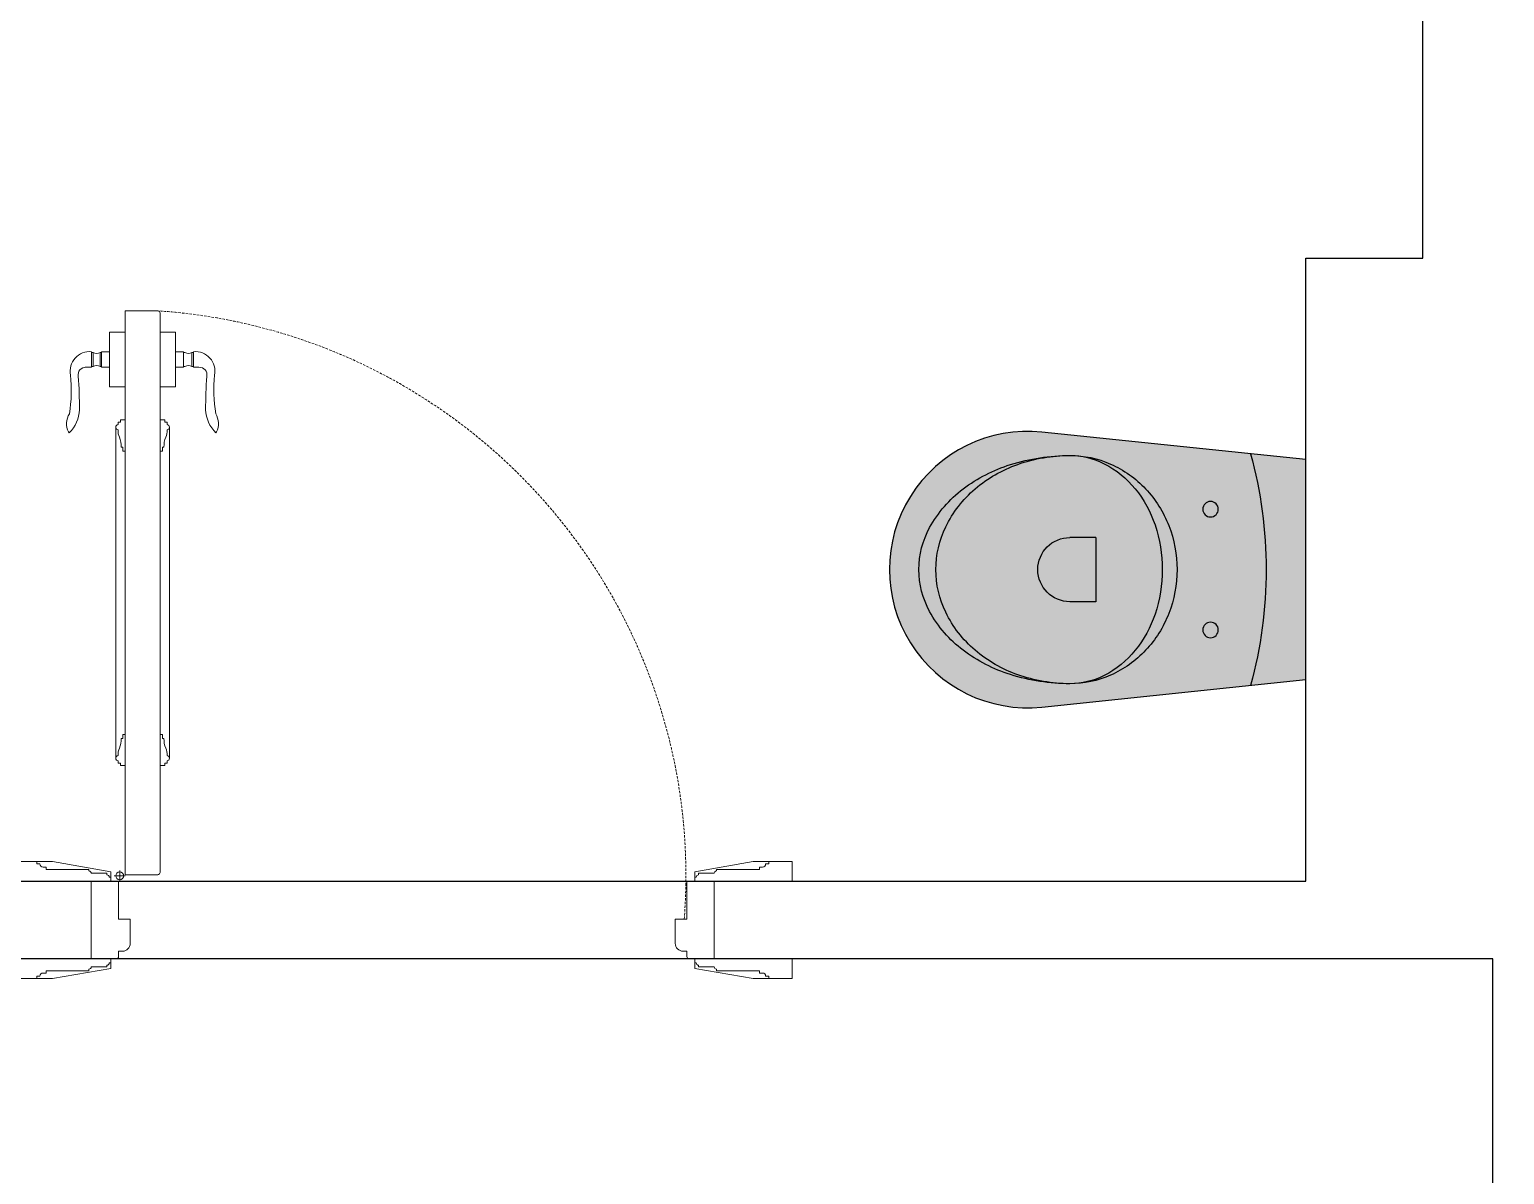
# Model space of a CAD drawing. Header units: millimetres. Extents: x 9725 to 44585, y 31077 to 49924.
# Drawn here: x 13775 to 15670, y 40436 to 41906 of the extents above; entities that cross this region are included whole.
import ezdxf

# ---------------------------------------------------------------- set-up
doc = ezdxf.new("R2010")
doc.units = ezdxf.units.MM
doc.linetypes.add('2nd floor STRUCTURE$0$Hidden2', pattern=[4.762499999999999, 3.175, -1.5875])
doc.layers.add('furniture', color=34, linetype='Continuous', lineweight=15)
doc.layers.add('Wall section', color=5, linetype='Continuous', lineweight=13)
doc.layers.add('Sanitari', color=144, linetype='Continuous')

# ---------------------------------------------------------------- blocks, each defined once
blk = doc.blocks.new('v1')
h = blk.add_hatch(color=254)
edge = h.paths.add_edge_path()
edge.add_line((-141.2295361775541, 0), (141.2295361775541, 0))
edge.add_line((141.2295361775541, 0), (176.545235257594, -339.1144103210827))
edge.add_arc((1.506471226232064e-12, -357.5000000000016), 177.5000000000007, -185.94540578263604, 5.945405782872172, ccw=False)
edge.add_line((-176.5452352576667, -339.1144103218103), (-141.2295361775541, 0))
at = {"color": 0}
for p, q in [((41.18985294940103, -270.0315676880418), (-41.18985294940103, -270.0315676880418)), ((-41.18985294940103, -270.0315676880418), (-41.18985294940103, -303.1903332884831)), ((41.18985294940103, -270.0315676880418), (41.18985294940103, -303.1903332884831))]:
    blk.add_line(p, q, dxfattribs=at)
blk.add_lwpolyline([(-141.2295361775541, 0), (141.2295361775541, 0), (176.545235257594, -339.1144103210827, -1.109549002513165), (-176.5452352576667, -339.1144103218103), (-141.2295361775541, 0)], format="xyb", dxfattribs=at)
for centre in [(-77.5, -122.5582073826372), (77.5, -122.5582073826372)]:
    blk.add_circle(centre, 9.947200409575089, dxfattribs=at)
for centre, radius, start, end in [((0, -614.8948798956553), 563.729073253548, 74.71238364092518, 105.2876163590748), ((0, -321.5362715695665), 155.9326406641413, 90, 111.2447868397267), ((0, -321.5362715695665), 155.9326406641413, 90, 111.2447868397267), ((0, -321.5362715695665), 155.9326406641434, 68.75521316027326, 90), ((0, -321.5362715695665), 155.9326406641434, 68.75521316027326, 90), ((-3.486560963950978, -312.5681794092816), 146.3106458423381, 111.2447868397267, 133.1854104519385), ((-3.486560963950978, -312.5681794092816), 146.3106458423381, 111.2447868397267, 133.1854104519385), ((0, -364.9720899612439), 180.4704619377249, 90, 108.5391167752095), ((0, -364.9720899612294), 180.4704619377112, 71.46088322479049, 90), ((3.486560963949159, -312.5681794092816), 146.3106458423402, 46.81458954806148, 68.75521316027326), ((3.486560963949159, -312.5681794092816), 146.3106458423402, 46.81458954806148, 68.75521316027326), ((-8.871953586442032, -306.8303915804427), 138.4414233351832, 133.1854104519385, 156.1872793382448), ((-8.871953586442032, -306.8303915804427), 138.4414233351832, 133.1854104519385, 156.1872793382448), ((-10.15652318441425, -334.6861720145826), 148.5268899854906, 108.5391167752095, 128.9942446180475), ((10.15652318441971, -334.686172014568), 148.526889985479, 51.0057553819525, 71.46088322479049), ((8.871953586443851, -306.8303915804427), 138.4414233351806, 23.81272066175519, 46.81458954806148), ((8.871953586443851, -306.8303915804427), 138.4414233351806, 23.81272066175519, 46.81458954806148), ((-25.74962041127765, -315.4263451534061), 123.7461391524589, 128.9942446180475, 152.9049781086216), ((25.74962041127583, -315.4263451534061), 123.7461391524615, 27.09502189137838, 51.0057553819525), ((-17.2364215879079, -303.1390030998737), 129.2986297871492, 156.1872793382448, 180), ((-17.2364215879079, -303.1390030998737), 129.2986297871497, 156.1872793382448, 180), ((-49.76633747674896, -303.1390030998737), 96.7687138983083, 152.9049781086216, 180), ((17.23642158790972, -303.1390030998737), 129.2986297871467, 0, 23.81272066175519), ((17.23642158790972, -303.1390030998737), 129.2986297871467, 0, 23.81272066175519), ((49.76633747674532, -303.1390030998737), 96.76871389831007, 0, 27.09502189137838), ((109.3081426942172, -303.1390030998737), 255.8431940692732, 180, 197.3785158979381), ((55.23619285209861, -303.1390030998737), 201.7712442271561, 180, 199.4203411238345), ((55.23619285209861, -303.1390030998737), 201.7712442271561, 180, 199.4203411238345), ((0, -303.1903332884831), 41.18985294940126, 180, 0), ((-109.3081426942208, -303.1390030998737), 255.8431940692776, 342.6214841020619, 0), ((-55.23619285210043, -303.1390030998737), 201.7712442271568, 340.5796588761655, 0), ((-55.23619285210043, -303.1390030998737), 201.7712442271563, 340.5796588761655, 0), ((28.22334698163286, -312.6625085217529), 173.1287758010238, 199.4203411238345, 220.4025118899), ((28.22334698163286, -312.6625085217529), 173.1287758010238, 199.4203411238345, 220.4025118899), ((-28.22334698163468, -312.6625085217529), 173.1287758010254, 319.5974881101, 340.5796588761655), ((-28.22334698163468, -312.6625085217529), 173.1287758010254, 319.5974881101, 340.5796588761655), ((55.66044385161877, -319.9290836713481), 199.6294733535757, 197.3785158979381, 217.0737690507537), ((-55.66044385162422, -319.9290836713481), 199.6294733535794, 322.9262309492463, 342.6214841020619), ((11.01245436612226, -327.3114273667597), 150.5277659131773, 220.4025118899, 244.0498485270039), ((11.01245436612226, -327.3114273667597), 150.5277659131773, 220.4025118899, 244.0498485270039), ((-11.01245436612226, -327.3114273667597), 150.5277659131767, 295.9501514729961, 319.5974881101), ((-11.01245436612226, -327.3114273667597), 150.5277659131767, 295.9501514729961, 319.5974881101), ((21.62407606023589, -345.6460996881215), 156.9698994546542, 217.0737690507537, 241.2680065637724), ((-21.62407606023407, -345.6460996881215), 156.9698994546501, 298.7319934362276, 322.9262309492463), ((0, -349.9402513975219), 125.3615618255362, 244.0498485270039, 270), ((0, -349.9402513975219), 125.3615618255362, 244.0498485270039, 270), ((0, -349.9402513975219), 125.3615618255364, 270, 295.9501514729961), ((0, -349.9402513975219), 125.3615618255364, 270, 295.9501514729961), ((0, -385.0909773136373), 111.986579920071, 241.2680065637724, 270), ((0, -385.0909773136373), 111.9865799200681, 270, 298.7319934362276)]:
    blk.add_arc(centre, radius, start, end, dxfattribs=at)
blk = doc.blocks.new('door 800x100view top')
at = {"color": 0}
for p, q in [((-900.0000000001164, 75), (-870.0000000001164, 75)), ((-900.0000000001164, 50), (-900.0000000001164, 75)), ((-849.9999978983396, 74.9999999999709), (-869.9999978984342, 74.99999890822073)), ((-870.0000000001164, 75), (-870.0000000001164, 72.00000000000728)), ((-870.0000000001164, 72.00000000000728), (-866.0000000001091, 72.00000000000728)), ((-862.0000000001164, 68), (-858.0000000001164, 68)), ((-858.0000000001164, 68), (-858.0000000001164, 65)), ((-858.0000000001164, 65), (-803, 65)), ((-774.9999978983178, 61.9999999999709), (-849.9999978983396, 74.9999999999709)), ((-803, 65), (-803, 62.99999999999272)), ((-800, 60), (-780, 59.99999999998545)), ((-780, 59.99999999998545), (-780, 57.99999999999272)), ((-774.9999978983178, 55), (-774.9999978983178, 61.9999999999709)), ((-25.00000210166763, 61.9999999999709), (49.99999789833964, 74.9999999999709)), ((-25.00000210166763, 55), (-25.00000210166763, 61.9999999999709)), ((-20, 60), (-20, 57.99999999999272)), ((0, 60), (-20, 60)), ((3.000000000007276, 65), (3.000000000007276, 62.99999999999272)), ((58.00000000012369, 65), (3.000000000007276, 65)), ((49.99999789833964, 74.9999999999709), (69.9999978984415, 74.99999890822073)), ((58.00000000012369, 68), (58.00000000012369, 65)), ((62.00000000011642, 68), (58.00000000012369, 68)), ((70.00000000012369, 72.00000000000728), (66.00000000012369, 72.00000000000728)), ((70.00000000012369, 75), (70.00000000012369, 72.00000000000728)), ((100.0000000001237, 75.00000000000728), (70.00000000012369, 75)), ((100.0000000001237, 50.00000000000728), (100.0000000001237, 75.00000000000728)), ((-775, 50), (-900.0000000001164, 50)), ((-815, 50), (-815, 50)), ((-800, 50), (-800, -50)), ((-776.9999999999927, 55), (-775, 55)), ((-775, 55), (-775, 50)), ((-768, 50), (-775, 50)), ((-765, 40), (-765, 46.99999999999272)), ((-760, 40), (-765, 40)), ((-40, 40), (-35, 40)), ((-35, 40), (-35, 46.99999999998545)), ((-31.99999999999272, 50), (-5, 50)), ((-25, 55), (-25, 49.99999999998545)), ((-23, 55), (-25, 55)), ((-25, 49.99999999998545), (100.0000000001237, 50.00000000007276)), ((0, 50), (0, -50)), ((15, 50), (15, 50)), ((85.00000000012369, 50), (100.0000000001237, 50.00000000000728)), ((-750, -1.000000000007276), (-750, 30)), ((-50, -1.000000000007276), (-50, 30)), ((-765, -50.00000000001455), (-765, -1.000000000007276)), ((-35, -1.000000000007276), (-50, -1.000000000007276)), ((-35, -50), (-35, -1.000000000007276)), ((-900.0000000001164, -50), (-900.0000000001164, -75)), ((-775, -50), (-900.0000000001164, -50)), ((-800, -50.00000000001455), (-765, -50.00000000001455)), ((-776.9999999999927, -55), (-775, -55)), ((-775, -55), (-775, -50)), ((-774.9999978983178, -55), (-774.9999978983178, -61.9999999999709)), ((-43.5, -56.76749532913527), (-29.49999999999272, -56.76749532913527)), ((-36.49999999999272, -49.76749532913527), (-36.49999999999272, -63.76749532913527)), ((15, -50.00000000001455), (-35, -50)), ((-24.9999999999709, -55.00000000001455), (-24.9999999999709, -50)), ((-24.99999999996362, -50), (100.0000000001528, -50.00000000008731)), ((-25.00000210163125, -55.00000000001455), (-25.00000210163125, -61.99999999998545)), ((-22.99999999996362, -55.00000000001455), (-24.99999999996362, -55.00000000001455)), ((15, -50), (15, -50)), ((100.0000000001528, -50.00000000002183), (100.0000000001528, -75.00000000002183)), ((-900.0000000001164, -75), (-870.0000000001164, -75)), ((-870.0000000001164, -72.00000000000728), (-866.0000000001091, -72.00000000000728)), ((-870.0000000001164, -75), (-870.0000000001164, -72.00000000000728)), ((-849.9999978983396, -74.9999999999709), (-869.9999978984342, -74.99999890822073)), ((-862.0000000001164, -68), (-858.0000000001164, -68)), ((-858.0000000001164, -65), (-803, -65)), ((-858.0000000001164, -68), (-858.0000000001164, -65)), ((-774.9999978983178, -61.9999999999709), (-849.9999978983396, -74.9999999999709)), ((-803, -65), (-803, -62.99999999999272)), ((-800, -60), (-780, -59.99999999998545)), ((-780, -59.99999999998545), (-780, -57.99999999999272)), ((-88.26749532912072, -61.26749532912072), (-88.267495329128, -779.2674953291498)), ((-43.267495329128, -58.26749532913527), (-85.26749532911344, -58.26749532912072)), ((-43.267495329128, -58.26749532913527), (-43.267495329128, -510.2674953291207)), ((-25.00000210163125, -61.99999999998545), (49.99999789837602, -74.99999999998545)), ((-19.99999999996362, -60.00000000001455), (-19.99999999996362, -58.00000000000728)), ((3.637978807091713e-11, -60.00000000001455), (-19.99999999996362, -60.00000000001455)), ((3.00000000003638, -65.00000000001455), (3.00000000003638, -63.00000000000728)), ((58.0000000001528, -65.00000000001455), (3.00000000003638, -65.00000000001455)), ((49.99999789837602, -74.99999999998545), (69.99999789847789, -74.99999890823528)), ((58.0000000001528, -68.00000000001455), (58.0000000001528, -65.00000000001455)), ((62.0000000001528, -68.00000000001455), (58.0000000001528, -68.00000000001455)), ((70.0000000001528, -72.00000000002183), (66.00000000016007, -72.00000000002183)), ((70.0000000001528, -75.00000000001455), (70.0000000001528, -72.00000000002183)), ((100.0000000001528, -75.00000000002183), (70.0000000001528, -75.00000000001455)), ((-100.2674953291134, -207.767495329128), (-100.2674953290261, -510.2674953291062)), ((-97.26749532912072, -201.2674953291207), (-94.26749532911344, -201.2674953291207)), ((-97.26749532912072, -204.2674953291207), (-97.26749532912072, -201.2674953291207)), ((-94.26749532911344, -198.2674953291207), (-88.26749532911344, -198.2674953291207)), ((-94.26749532911344, -201.2674953291207), (-94.26749532911344, -198.2674953291207)), ((-88.26749532911344, -198.2674953291207), (-88.26749532911344, -238.2674953291207)), ((-43.26749532910617, -198.2674953291207), (-43.26749532910617, -238.2674953291207)), ((-37.26749532909889, -198.2674953291207), (-43.26749532910617, -198.2674953291207)), ((-37.26749532909889, -201.2674953291207), (-37.26749532909889, -198.2674953291207)), ((-34.26749532909889, -201.2674953291207), (-37.26749532909889, -201.2674953291207)), ((-34.26749532911344, -204.2674953291207), (-34.26749532909889, -201.2674953291207)), ((-31.26749532909889, -207.7674953291207), (-31.2674953291862, -510.2674953291353)), ((-91.26749532911344, -233.2674953291207), (-93.26749532910617, -233.2674953291207)), ((-91.26749532911344, -238.2674953291207), (-91.26749532911344, -233.2674953291207)), ((-88.26749532911344, -238.2674953291207), (-91.26749532911344, -238.2674953291207)), ((-43.26749532910617, -238.2674953291207), (-40.26749532909889, -238.2674953291207)), ((-40.26749532909889, -238.2674953291207), (-40.26749532909889, -233.2674953291207)), ((-40.26749532909889, -233.2674953291207), (-38.267495329128, -233.2674953291207)), ((-100.2674953291134, -632.7674953291571), (-100.2674953290261, -510.2674953291644)), ((-43.267495329128, -782.2674953291353), (-43.267495329128, -510.2674953291425)), ((-31.26749532909889, -632.7674953291571), (-31.2674953291862, -510.2674953291353)), ((-91.26749532911344, -602.2674953291498), (-91.26749532911344, -607.2674953291498)), ((-88.26749532911344, -602.2674953291498), (-91.26749532911344, -602.2674953291498)), ((-88.267495329128, -642.2674953291498), (-88.26749532911344, -602.2674953291498)), ((-43.26749532910617, -602.2674953291498), (-40.26749532909889, -602.2674953291498)), ((-43.26749532910617, -642.2674953291498), (-43.26749532910617, -602.2674953291498)), ((-40.26749532909889, -602.2674953291498), (-40.26749532909889, -607.2674953291498)), ((-91.26749532911344, -607.2674953291498), (-93.26749532910617, -607.2674953291498)), ((-40.26749532909889, -607.2674953291498), (-38.26749532911344, -607.2674953291498)), ((-160.937770201519, -626.7132980004317), (-160.0195790133876, -625.7496392082539)), ((-97.26749532912072, -636.2674953291498), (-97.26749532911344, -639.2674953291498)), ((-97.26749532911344, -639.2674953291498), (-94.26749532911344, -639.2674953291498)), ((-94.26749532911344, -639.2674953291498), (-94.26749532911344, -642.2674953291498)), ((-94.26749532911344, -642.2674953291498), (-88.267495329128, -642.2674953291498)), ((-37.26749532909889, -642.2674953291498), (-43.26749532910617, -642.2674953291498)), ((-37.26749532909889, -639.2674953291498), (-37.26749532909889, -642.2674953291498)), ((-34.26749532911344, -639.2674953291498), (-37.26749532909889, -639.2674953291498)), ((-34.26749532911344, -636.2674953291498), (-34.26749532911344, -639.2674953291498)), ((29.4027795430884, -626.7132980004317), (28.48458835495694, -625.7496392082539)), ((-108.267495329128, -684.7674953291353), (-108.267495329128, -754.7674953291353)), ((-88.267495329128, -684.7674953291353), (-108.267495329128, -684.7674953291353)), ((-88.267495329128, -754.7674953291425), (-88.267495329128, -684.7674953291353)), ((-43.26749532911344, -684.7674953291353), (-23.26749532911344, -684.7674953291353)), ((-43.26749532911344, -754.7674953291353), (-43.26749532911344, -684.7674953291353)), ((-23.26749532911344, -684.7674953291353), (-23.26749532911344, -754.7674953291353)), ((-131.2674953291353, -709.7674953291353), (-138.2694368946613, -709.7674953291353)), ((-131.2674953291353, -729.7674953291425), (-131.2674953291353, -709.767495329128)), ((-129.267495329128, -710.7674953291353), (-131.2674953291353, -710.7674953291353)), ((-129.267495329128, -728.7674953291425), (-129.267495329128, -710.7674953291353)), ((-118.267495329128, -710.7674953291353), (-120.2674953291353, -710.7674953291353)), ((-118.267495329128, -729.7674953291425), (-118.267495329128, -709.767495329128)), ((-108.267495329128, -709.7674953291353), (-118.267495329128, -709.7674953291353)), ((-23.26749532910617, -709.7674953291353), (-13.26749532910617, -709.7674953291353)), ((-13.26749532910617, -729.7674953291353), (-13.26749532910617, -709.767495329128)), ((-13.26749532910617, -710.7674953291353), (-11.26749532910617, -710.7674953291353)), ((-11.26749532910617, -728.7674953291425), (-11.26749532910617, -710.7674953291353)), ((-2.267495329106168, -710.7674953291353), (-0.2674953291061684, -710.7674953291353)), ((-2.267495329106168, -728.7674953291425), (-2.267495329106168, -710.7674953291353)), ((-0.2674953291061684, -709.7674953291353), (8.074233684470528, -709.7674953291353)), ((-0.2674953291134443, -729.7674953291425), (-0.2674953291061684, -709.767495329128)), ((-129.267495329128, -728.7674953291425), (-131.267495329128, -728.7674953291425)), ((-118.267495329128, -728.7674953291425), (-120.2674953291353, -728.7674953291425)), ((-108.267495329128, -729.7674953291425), (-118.267495329128, -729.7674953291425)), ((-23.26749532910617, -729.7674953291425), (-13.26749532910617, -729.7674953291353)), ((-13.26749532910617, -728.7674953291425), (-11.26749532910617, -728.7674953291425)), ((-2.267495329106168, -728.7674953291425), (-0.2674953291061684, -728.7674953291425)), ((-108.267495329128, -754.7674953291353), (-88.267495329128, -754.7674953291425)), ((-23.26749532911344, -754.7674953291353), (-43.26749532911344, -754.7674953291353)), ((-85.26749532912072, -782.2674953291498), (-43.267495329128, -782.2674953291353)), ((-43.267495329128, -782.2674953291353), (-43.267495329128, -782.2674953291353))]:
    blk.add_line(p, q, dxfattribs=at)
blk.add_lwpolyline([(-750, -1.000000000007276), (-765, -1.000000000007276)], dxfattribs=at)
at = {"color": 0, "linetype": '2nd floor STRUCTURE$0$Hidden2'}
blk.add_arc((-36.49999999999272, -56.76749532913527), 727.143990239994, 175.6224811016032, 266.1544112699184, dxfattribs=at)
at = {"color": 0}
for centre, major_axis, ratio, start_param, end_param in [((-862.0000000001091, 72), (2.828427124747641, -2.828427124747642), 0.9999999999996558, 3.926990816986049, 5.497787143780829), ((-802.9999999999927, 59.99999999999272), (2.121320343558182, 2.12132034355818), 0.9999999999992556, -0.7853981633966081, 0.7853981633993361), ((-779.9999999999927, 54.99999999999272), (2.121320343558182, 2.12132034355818), 0.9999999999992556, -0.7853981633966081, 0.7853981633993361), ((-20, 54.99999999999272), (2.12132034355818, -2.121320343558182), 0.9999999999992553, 2.356194490190457, 3.926990816986401), ((3, 59.99999999999272), (2.12132034355818, -2.121320343558182), 0.9999999999992553, 2.356194490190457, 3.926990816986401), ((62.00000000011642, 72.00000000000728), (2.828427124750305, -2.828427124750307), 0.9999999999998184, 5.497787143782047, 7.068583470577125), ((-768, 47), (2.121320343561401, -2.121320343561403), 0.9999999999995536, 0.7853981633970654, 2.356194490192121), ((-760, 30), (7.071067811865644, -7.071067811865649), 0.9999999999999517, 0.7853981633974724, 2.35619449019232), ((-40, 30), (7.071067811865649, 7.071067811865644), 0.9999999999999518, 0.7853981633974723, 2.356194490192321), ((-31.99999999999272, 46.99999999999272), (2.12132034356484, 2.121320343564838), 0.9999999999996488, 0.7853981633991394, 2.356194490193988), ((-36.49999999999272, -56.76749532913527), (3.535533905933022, 3.535533905933022), 0.9999999999998389, 3.926990816987322, 10.21017612416691), ((-85.26749532912072, -61.26749532912072), (-2.12132034356, 2.121320343560002), 0.9999999999996624, -0.7853981633976171, 0.785398163397617), ((-96.7258286624492, -207.7674953291207), (-2.504336516702515, 2.504336516702517), 0.9999999999999998, -0.6318543808575147, 2.20265070765241), ((-34.80916199577041, -207.7674953291207), (2.504336516702415, 2.504336516702414), 0.9999999999996204, 4.080534599528917, 6.915039688038336), ((-74.5515656794305, -211.8766632476181), (-16.06836247728755, 16.06836247728756), 0.9999999999996868, 0.7585878164149396, 1.180365976758359), ((-125.1985056625417, -232.4447560486078), (-22.58612761008483, 22.58612761008485), 0.9999999999999478, 3.901230364258427, 4.306200509882559), ((-6.336484995677893, -232.4447560486515), (22.58612761009044, 22.58612761009043), 0.9999999999999551, 1.976984797295628, 2.38195494291976), ((-56.98342497878184, -211.87666324764), (16.06836247729342, 16.06836247729341), 0.9999999999994091, 5.102819330422071, 5.524597490765433), ((-74.55156567941594, -628.6583274106088), (-16.06836247728532, 16.06836247728533), 0.9999999999998452, 0.3904303500387465, 0.8122085103822578), ((-125.1985056625272, -608.0902346096409), (22.58612761007724, 22.58612761007723), 0.9999999999998261, 5.118577450885931, 5.523547596510052), ((-6.336484995670617, -608.0902346096409), (22.586127610083, 22.58612761008299), 0.9999999999998592, 2.330434037464149, 2.735404183088317), ((-56.98342497878184, -628.6583274106379), (-16.06836247727581, 16.06836247727582), 0.9999999999999953, 3.900180470003652, 4.321958630347132), ((-138.1560419878006, -637.3233475157322), (17.77048523705995, 17.77048523705994), 0.9999999999999831, 1.92033982457126, 2.891498265247168), ((-189.4381799257462, -656.6250100343968), (-30.15578388379647, 30.15578388379648), 0.9999999999999265, 3.958945035036986, 4.737498349163988), ((-96.7258286624492, -632.7674953291498), (-2.504336516702414, 2.504336516702415), 0.9999999999996205, -0.6318543808587499, 2.202650707650669), ((-34.80916199577041, -632.7674953291498), (-2.504336516702414, 2.504336516702415), 0.9999999999996205, 2.509738272731043, 5.344243361240461), ((57.90318926730833, -656.6250100343968), (30.15578388379649, 30.15578388379646), 0.9999999999999268, 1.545686958015598, 2.3242402721426), ((6.621051329369948, -637.3233475157394), (17.77048523706127, 17.77048523706125), 0.9999999999999495, 4.962483368727298, 5.933641809403299), ((-342.0981909485999, -680.524491903554), (-130.701878175884, 130.7018781758841), 0.9999999999999748, 3.822421355325497, 4.092106913673332), ((-694.8583811260032, -658.1986769972937), (-387.5320028027257, 387.532002802726), 0.9999999999999523, 3.853929448754084, 3.932348312662911), ((563.3233904677618, -658.1986769972937), (387.5320028026862, 387.5320028026861), 0.9999999999999527, 2.350836994516446, 2.429255858425602), ((210.5632002903585, -680.524491903554), (-130.7018781758543, 130.7018781758544), 0.9999999999999729, 0.6202820667113875, 0.8899676250594433), ((-133.7311249365812, -704.8432549458885), (-17.70998630045739, 17.70998630045741), 0.9999999999999084, 0.5833812198222637, 2.454719172556918), ((-138.9393306186103, -700.2428080797545), (6.751608134357149, 6.751608134357144), 0.9999999999999769, 2.141070720463107, 3.997207549450098), ((2.196134278347017, -704.8432549458885), (17.70998630045685, 17.70998630045684), 0.9999999999999469, 3.828466134622649, 5.699804087357533), ((7.404339960368816, -700.2428080797545), (-6.751608134357144, 6.751608134357149), 0.9999999999999769, 2.285977757729487, 4.142114586716478), ((-124.767495329128, -703.5966038860279), (5.986304539900506, 5.986304539900502), 1, 3.366569192261014, 4.487412441713468), ((-6.767495329113444, -703.5966038860279), (5.986304539900506, 5.986304539900502), 1, 3.366569192261014, 4.487412441713468), ((-124.767495329128, -735.9383867722499), (5.986304539900506, 5.986304539900502), 1, 0.2249765386712212, 1.345819788123675), ((-6.767495329113444, -735.9383867722499), (5.986304539900506, 5.986304539900502), 1, 0.2249765386712212, 1.345819788123675), ((-85.267495329128, -779.2674953291498), (-2.121320343559738, 2.121320343559741), 0.9999999999999086, 0.7853981633974936, 2.356194490192299)]:
    blk.add_ellipse(centre, major_axis=major_axis, ratio=ratio, start_param=start_param, end_param=end_param, dxfattribs=at)
at = {"color": 0, "extrusion": (0, 0, -1)}
for centre, major_axis, ratio, start_param, end_param in [((-779.9999999999927, -54.99999999999272), (2.121320343558182, -2.12132034355818), 0.9999999999992556, -0.7853981633966081, 0.7853981633993361), ((-862.0000000001091, -72), (2.828427124747641, 2.828427124747642), 0.9999999999996558, 3.926990816986049, 5.497787143780829), ((-802.9999999999927, -59.99999999999272), (2.121320343558182, -2.12132034355818), 0.9999999999992556, -0.7853981633966081, 0.7853981633993361), ((62.0000000001528, -72.00000000002183), (2.828427124750307, 2.828427124750305), 0.9999999999998184, 5.497787143782047, 7.068583470577125)]:
    blk.add_ellipse(centre, major_axis=major_axis, ratio=ratio, start_param=start_param, end_param=end_param, dxfattribs=at)
at = {"color": 0, "extrusion": (0, 0, -0.9999999999999998)}
for centre in [(-19.9999999999709, -55.00000000000728), (3.000000000029104, -60.00000000000728)]:
    blk.add_ellipse(centre, major_axis=(2.121320343558182, 2.12132034355818), ratio=0.9999999999992553, start_param=2.356194490190457, end_param=3.926990816986401, dxfattribs=at)

msp = doc.modelspace()

# ---------------------------------------------------------------- linework, layer by layer
at = {"layer": 'Wall section', "lineweight": -2}
for points in [[(15654.57769785487, 40712.66812585034), (13554.57769785495, 40712.66812585034), (13554.57769785495, 40712.66812585034), (13554.57769785495, 40812.66812585034), (13654.57769785495, 40812.66812585034), (13654.57769785501, 42842.66812585051), (13754.57769785501, 42842.66812585051), (13754.57769785495, 40812.66812585032), (15414.57769785495, 40812.66812585032), (15414.57769785495, 41612.66812585034), (15564.57769785495, 41612.66812585034)], [(15564.5776978549, 41612.66812585034), (15564.57769785495, 42842.6681258505)], [(15754.57769785495, 38382.66812584904), (15754.57769785495, 38067.66812585038), (15654.57769785495, 38067.66812585038), (15654.57769785487, 40712.66812585034)]]:
    msp.add_lwpolyline(points, dxfattribs=at)

# ---------------------------------------------------------------- block references
at = {"layer": 'furniture', "rotation": 180}
msp.add_blockref('door 800x100view top', (13854.57769785495, 40762.66812585034), dxfattribs=at)
at = {"layer": 'Sanitari', "xscale": -1, "rotation": 270}
msp.add_blockref('v1', (15414.57769785495, 41212.66812585032), dxfattribs=at)

doc.saveas('drawing.dxf')
